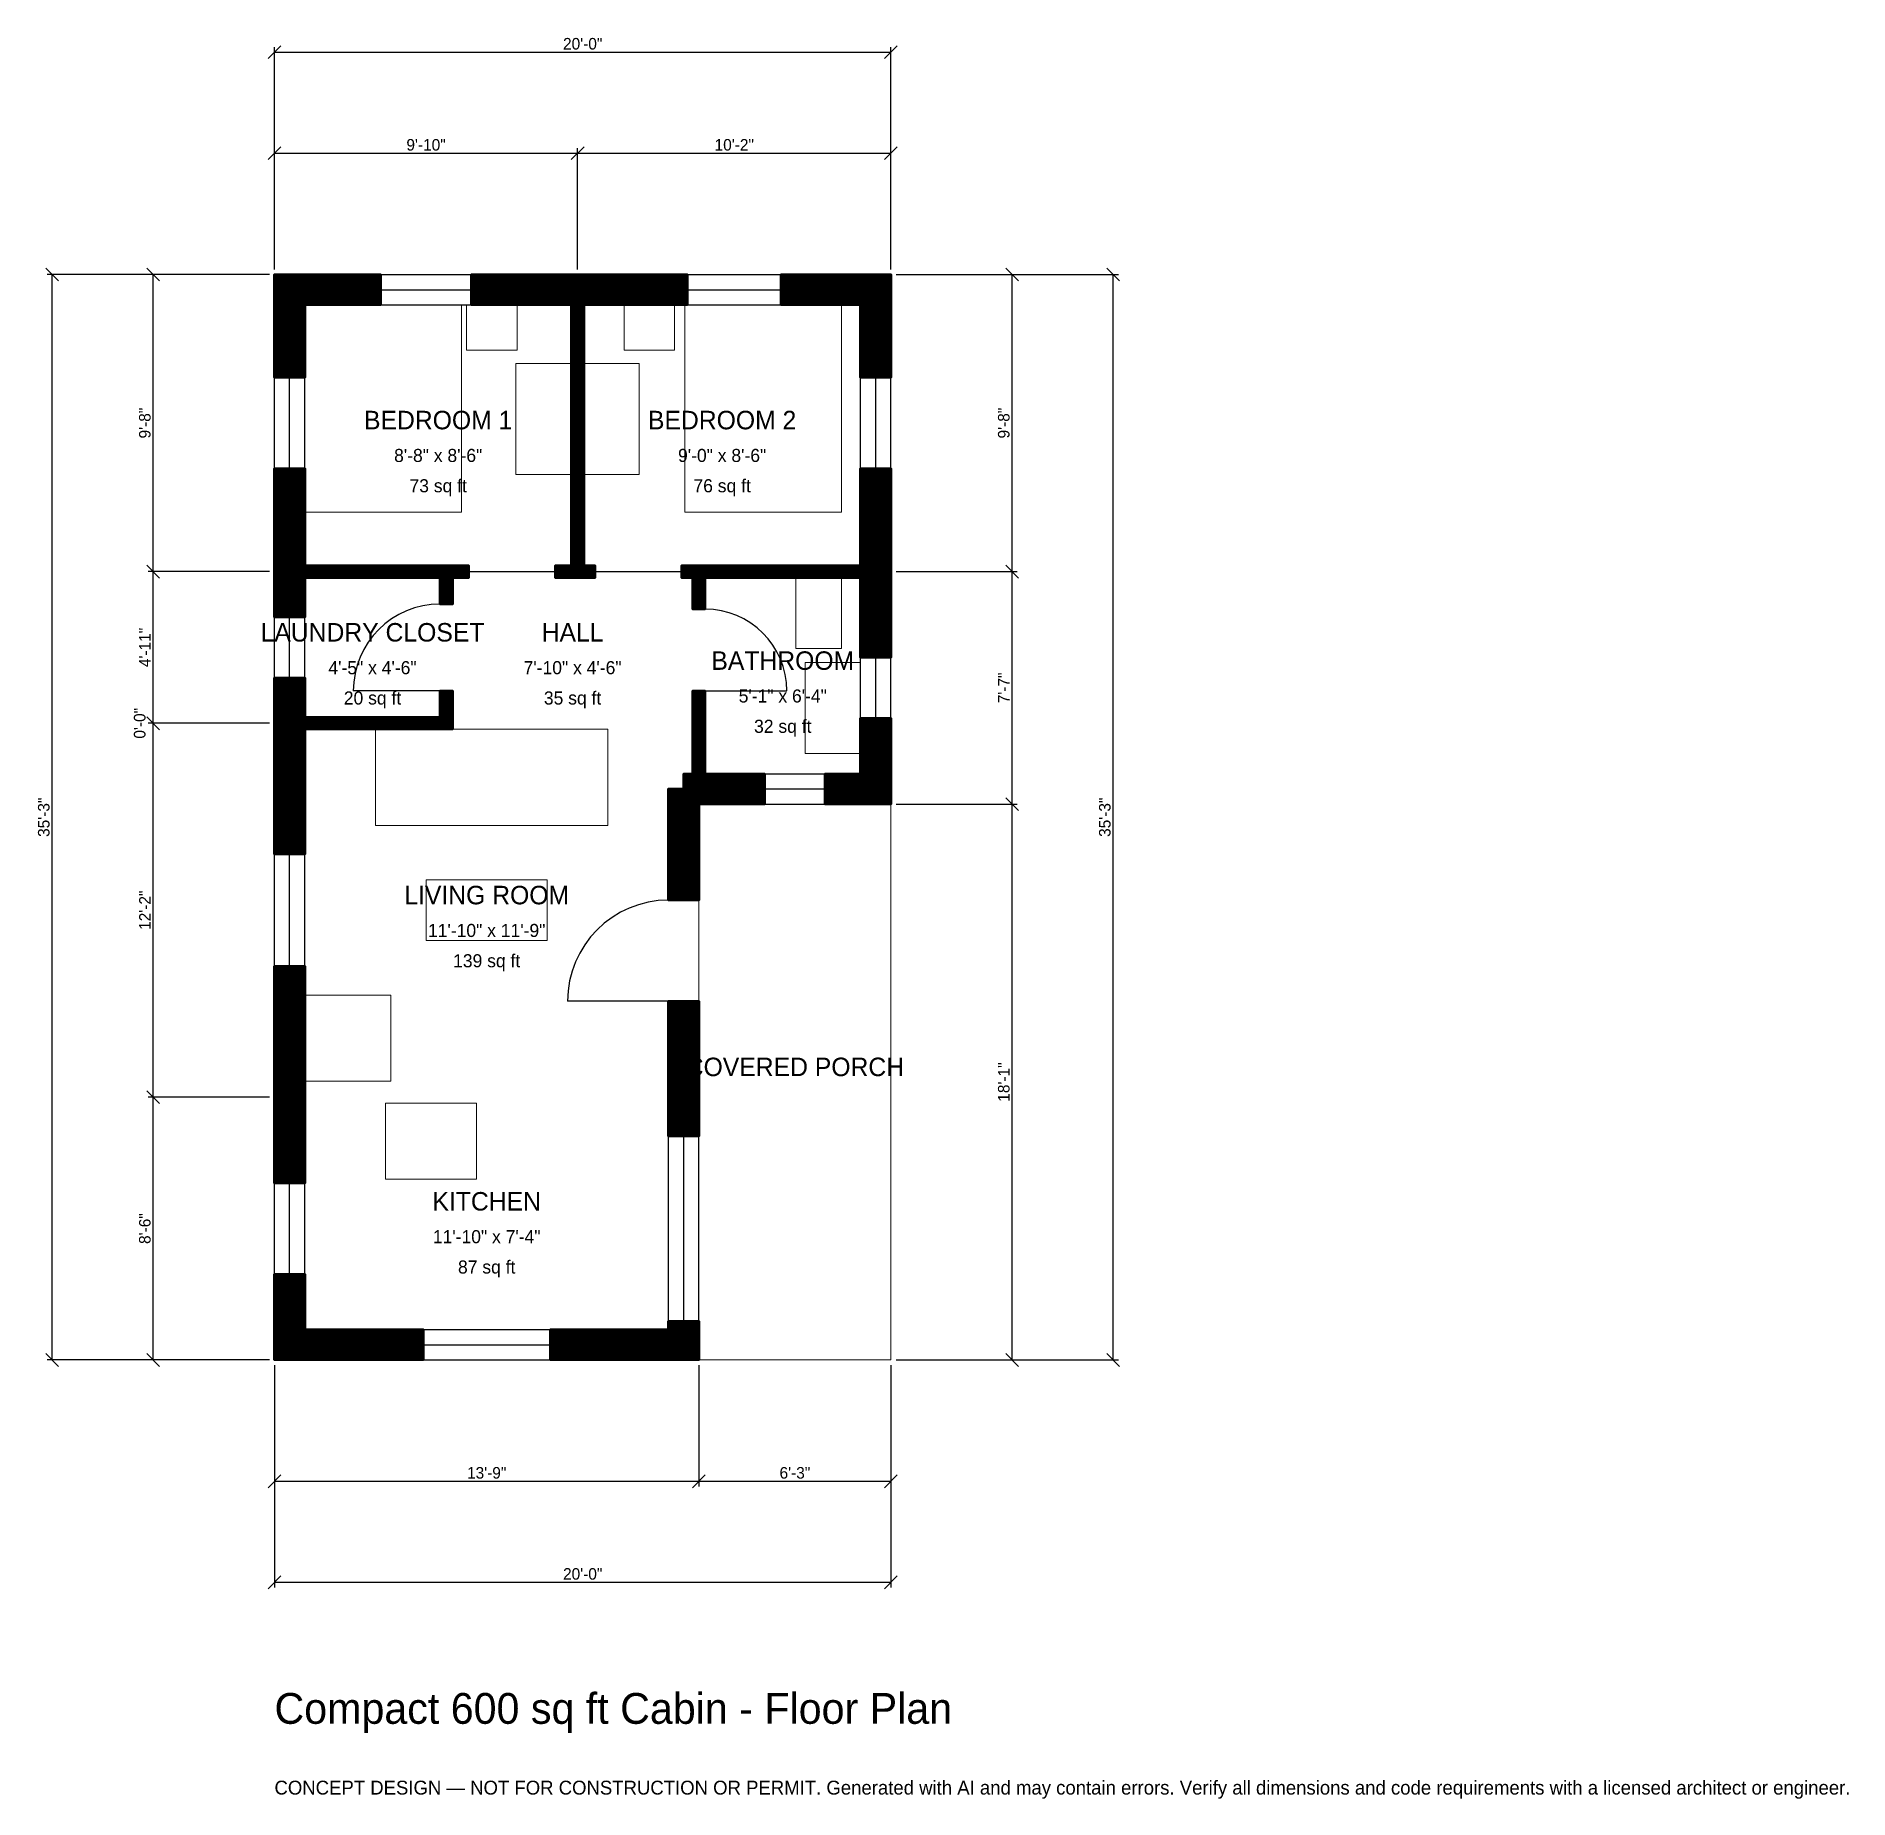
# Model space of a CAD drawing. Header units: inches. Extents: x -93 to 613, y -171 to 516.
import ezdxf
from ezdxf.enums import TextEntityAlignment as Align

# ---------------------------------------------------------------- set-up
doc = ezdxf.new("R2010")
doc.units = ezdxf.units.IN
doc.header["$MEASUREMENT"] = 0
doc.linetypes.add('DASHED', pattern=[0.6, 0.5, -0.1])
for name, color, linetype, lineweight in [('A-ANNO-DIMS', 1, 'Continuous', 13), ('A-ANNO-TEXT', 7, 'Continuous', 18), ('A-AREA-IDEN', 7, 'Continuous', 18), ('A-DOOR', 2, 'Continuous', 25), ('A-FLOR-FIXT', 9, 'Continuous', 13), ('A-FURN', 9, 'Continuous', 13), ('A-GLAZ', 4, 'Continuous', 25), ('A-SITE-PAVE', 8, 'Continuous', 13), ('A-WALL', 7, 'Continuous', 50), ('A-WALL-PATT', 8, 'Continuous', 13)]:
    doc.layers.add(name, color=color, linetype=linetype, lineweight=lineweight)
doc.dimstyles.new('PLAN', dxfattribs={"dimtxt": 4.5, "dimasz": 3, "dimexe": 2, "dimexo": 2, "dimgap": 1, "dimtad": 1, "dimdec": 0, "dimlunit": 4, "dimtsz": 2.5, "dimcen": 2.5, "dimclrd": 1, "dimclre": 1, "dimazin": 3, "dimtfac": 1, "dimtmove": 0, "dimatfit": 3})

msp = doc.modelspace()

# ---------------------------------------------------------------- hatches: boundary and pattern name
at = {"layer": 'A-WALL-PATT'}
h = msp.add_hatch(dxfattribs=at)
h.set_pattern_fill('ANSI31', color=8, scale=0.8)
h.paths.add_polyline_path([(0, 0), (0, 11.811), (0, 11.811), (0, 33.4646), (11.811, 33.4646), (11.811, 11.811), (57.874, 11.811), (57.874, 0), (11.811, 0), (11.811, 0), (0, 0), (0, 0), (0, 0)])
h.paths.add_polyline_path([(0, 96.4567), (0, 108.2677), (0, 153.3465), (11.811, 153.3465), (11.811, 108.2677), (11.811, 96.4567), (11.811, 68.8976), (0, 68.8976), (0, 96.4567)])
h.paths.add_polyline_path([(0, 242.126), (0, 245.6693), (0, 245.6693), (0, 250.3937), (0, 250.3937), (0, 253.937), (0, 265.748), (11.811, 265.748), (11.811, 253.937), (11.811, 250.3937), (64.5669, 250.3937), (64.5669, 260.6299), (69.2913, 260.6299), (69.2913, 250.3937), (69.2913, 245.6693), (69.2913, 245.6693), (64.5669, 245.6693), (64.5669, 245.6693), (11.811, 245.6693), (11.811, 242.126), (11.811, 197.0472), (0, 197.0472), (0, 242.126)])
h.paths.add_polyline_path([(0, 301.1811), (0, 304.7244), (0, 304.7244), (0, 309.4488), (0, 309.4488), (0, 312.9921), (0, 347.2441), (11.811, 347.2441), (11.811, 312.9921), (11.811, 309.4488), (64.5669, 309.4488), (69.2913, 309.4488), (75.5906, 309.4488), (75.5906, 304.7244), (69.2913, 304.7244), (69.2913, 294.4882), (64.5669, 294.4882), (64.5669, 304.7244), (11.811, 304.7244), (11.811, 301.1811), (11.811, 289.3701), (0, 289.3701), (0, 301.1811)])
h.paths.add_polyline_path([(0, 411.0236), (0, 411.0236), (0, 422.8346), (0, 422.8346), (0, 422.8347), (11.811, 422.8347), (11.811, 422.8346), (41.3386, 422.8346), (41.3386, 411.0236), (11.811, 411.0236), (11.811, 382.6772), (0, 382.6772), (0, 411.0236)])
h.paths.add_polyline_path([(112.2047, 422.8346), (115.748, 422.8346), (115.748, 422.8347), (120.4724, 422.8347), (120.4724, 422.8346), (124.0157, 422.8346), (160.8268, 422.8346), (160.8268, 411.0236), (124.0157, 411.0236), (120.4724, 411.0236), (120.4724, 309.4488), (124.8031, 309.4488), (124.8031, 304.7244), (120.4724, 304.7244), (115.748, 304.7244), (109.4488, 304.7244), (109.4488, 309.4488), (115.748, 309.4488), (115.748, 411.0236), (112.2047, 411.0236), (76.7717, 411.0236), (76.7717, 422.8346), (112.2047, 422.8346)])
h.paths.add_polyline_path([(228.3465, 422.8346), (228.3465, 422.8347), (240.1575, 422.8347), (240.1575, 422.8346), (240.1575, 422.8346), (240.1575, 411.0236), (240.1575, 411.0236), (240.1575, 382.6772), (228.3465, 382.6772), (228.3465, 411.0236), (197.4409, 411.0236), (197.4409, 422.8346), (228.3465, 422.8346)])
h.paths.add_polyline_path([(240.1575, 312.9921), (240.1575, 309.4488), (240.1575, 309.4488), (240.1575, 304.7244), (240.1575, 304.7244), (240.1575, 301.1811), (240.1575, 273.622), (228.3465, 273.622), (228.3465, 301.1811), (228.3465, 304.7244), (167.7165, 304.7244), (167.7165, 292.5197), (162.9921, 292.5197), (162.9921, 304.7244), (158.6614, 304.7244), (158.6614, 309.4488), (162.9921, 309.4488), (167.7165, 309.4488), (228.3465, 309.4488), (228.3465, 312.9921), (228.3465, 347.2441), (240.1575, 347.2441), (240.1575, 312.9921)])
h.paths.add_polyline_path([(240.1575, 228.3465), (240.1575, 228.3465), (240.1575, 216.5354), (240.1575, 216.5354), (240.1575, 216.5354), (228.3465, 216.5354), (228.3465, 216.5354), (214.5669, 216.5354), (214.5669, 228.3465), (228.3465, 228.3465), (228.3465, 250), (240.1575, 250), (240.1575, 228.3465)])
h.paths.add_polyline_path([(167.7165, 216.5354), (167.7165, 216.5354), (165.3544, 216.5354), (165.3544, 214.1732), (165.3543, 214.1732), (165.3543, 179.1339), (153.5433, 179.1339), (153.5433, 222.4409), (159.4488, 222.4409), (159.4488, 228.3465), (162.9921, 228.3465), (162.9921, 245.6693), (162.9921, 250.3937), (162.9921, 260.6299), (167.7165, 260.6299), (167.7165, 250.3937), (167.7165, 245.6693), (167.7165, 228.3465), (190.9449, 228.3465), (190.9449, 216.5354), (167.7165, 216.5354)])
h.paths.add_polyline_path([(165.3543, 108.2677), (165.3543, 96.4567), (165.3543, 87.2047), (153.5433, 87.2047), (153.5433, 96.4567), (153.5433, 108.2677), (153.5433, 139.7638), (165.3543, 139.7638), (165.3543, 108.2677)])
h.paths.add_polyline_path([(165.3543, 11.811), (165.3544, 11.811), (165.3544, 0), (165.3543, 0), (165.3543, 0), (153.5433, 0), (153.5433, 0), (107.4803, 0), (107.4803, 11.811), (153.5433, 11.811), (153.5433, 15.1575), (165.3543, 15.1575), (165.3543, 11.811)])

# ---------------------------------------------------------------- linework, layer by layer
at = {"layer": 'A-DOOR'}
for p, q in [((75.5906, 307.0866), (109.4488, 307.0866)), ((124.8031, 307.0866), (158.6614, 307.0866)), ((64.5669, 260.6299), (30.7087, 260.6299)), ((167.7165, 260.6299), (199.6063, 260.6299)), ((153.5433, 139.7638), (114.1732, 139.7638))]:
    msp.add_line(p, q, dxfattribs=at)
for centre, radius, start, end in [((64.5669, 260.6299), 33.8583, 90, 180), ((167.7165, 260.6299), 31.8898, 0, 90), ((153.5433, 139.7638), 39.3701, 90, 180)]:
    msp.add_arc(centre, radius, start, end, dxfattribs=at)
at = {"layer": 'A-FLOR-FIXT'}
for points in [[(203.1496, 277.1654), (220.8661, 277.1654), (220.8661, 304.7244), (203.1496, 304.7244)], [(206.6929, 236.2205), (228.3465, 236.2205), (228.3465, 271.6535), (206.6929, 271.6535)]]:
    msp.add_lwpolyline(points, close=True, dxfattribs=at)
at = {"layer": 'A-FURN'}
for points in [[(11.811, 330.315), (72.8346, 330.315), (72.8346, 411.0236), (11.811, 411.0236)], [(74.8031, 393.3071), (94.4882, 393.3071), (94.4882, 411.0236), (74.8031, 411.0236)], [(136.2205, 393.3071), (155.9055, 393.3071), (155.9055, 411.0236), (136.2205, 411.0236)], [(159.8425, 330.315), (220.8661, 330.315), (220.8661, 411.0236), (159.8425, 411.0236)], [(94.0945, 344.8819), (115.748, 344.8819), (115.748, 388.189), (94.0945, 388.189)], [(120.4724, 344.8819), (142.126, 344.8819), (142.126, 388.189), (120.4724, 388.189)], [(39.3701, 208.2677), (129.9213, 208.2677), (129.9213, 245.6693), (39.3701, 245.6693)], [(59.0551, 163.3858), (106.2992, 163.3858), (106.2992, 187.0079), (59.0551, 187.0079)], [(11.811, 108.6614), (45.2756, 108.6614), (45.2756, 142.126), (11.811, 142.126)], [(43.3071, 70.4724), (78.7402, 70.4724), (78.7402, 100), (43.3071, 100)]]:
    msp.add_lwpolyline(points, close=True, dxfattribs=at)
at = {"layer": 'A-GLAZ'}
for p, q in [((41.3386, 422.8346), (76.7717, 422.8346)), ((41.3386, 416.9291), (76.7717, 416.9291)), ((160.8268, 422.8346), (197.4409, 422.8346)), ((160.8268, 416.9291), (197.4409, 416.9291)), ((41.3386, 411.0236), (76.7717, 411.0236)), ((160.8268, 411.0236), (197.4409, 411.0236)), ((0, 347.2441), (0, 382.6772)), ((5.9055, 347.2441), (5.9055, 382.6772)), ((11.811, 347.2441), (11.811, 382.6772)), ((228.3465, 347.2441), (228.3465, 382.6772)), ((234.252, 347.2441), (234.252, 382.6772)), ((240.1575, 347.2441), (240.1575, 382.6772)), ((0, 265.748), (0, 289.3701)), ((5.9055, 265.748), (5.9055, 289.3701)), ((11.811, 265.748), (11.811, 289.3701)), ((228.3465, 250), (228.3465, 273.622)), ((234.252, 250), (234.252, 273.622)), ((240.1575, 250), (240.1575, 273.622)), ((190.9449, 228.3465), (214.5669, 228.3465)), ((190.9449, 222.4409), (214.5669, 222.4409)), ((190.9449, 216.5354), (214.5669, 216.5354)), ((0, 153.3465), (0, 197.0472)), ((5.9055, 153.3465), (5.9055, 197.0472)), ((11.811, 153.3465), (11.811, 197.0472)), ((153.5433, 15.1575), (153.5433, 87.2047)), ((159.4488, 15.1575), (159.4488, 87.2047)), ((165.3543, 15.1575), (165.3543, 87.2047)), ((0, 33.4646), (0, 68.8976)), ((5.9055, 33.4646), (5.9055, 68.8976)), ((11.811, 33.4646), (11.811, 68.8976)), ((57.874, 11.811), (107.4803, 11.811)), ((57.874, 5.9055), (107.4803, 5.9055)), ((57.874, 0), (107.4803, 0))]:
    msp.add_line(p, q, dxfattribs=at)
at = {"layer": 'A-SITE-PAVE', "linetype": 'DASHED'}
msp.add_lwpolyline([(165.3543, 0), (240.1575, 0), (240.1575, 216.5354), (165.3543, 216.5354)], close=True, dxfattribs=at)
at = {"layer": 'A-WALL'}
for points in [[(0, 411.0236), (0, 411.0236), (0, 422.8346), (0, 422.8346), (0, 422.8347), (11.811, 422.8347), (11.811, 422.8346), (41.3386, 422.8346), (41.3386, 411.0236), (11.811, 411.0236), (11.811, 382.6772), (0, 382.6772), (0, 411.0236)], [(112.2047, 422.8346), (115.748, 422.8346), (115.748, 422.8347), (120.4724, 422.8347), (120.4724, 422.8346), (124.0157, 422.8346), (160.8268, 422.8346), (160.8268, 411.0236), (124.0157, 411.0236), (120.4724, 411.0236), (120.4724, 309.4488), (124.8031, 309.4488), (124.8031, 304.7244), (120.4724, 304.7244), (115.748, 304.7244), (109.4488, 304.7244), (109.4488, 309.4488), (115.748, 309.4488), (115.748, 411.0236), (112.2047, 411.0236), (76.7717, 411.0236), (76.7717, 422.8346), (112.2047, 422.8346)], [(228.3465, 422.8346), (228.3465, 422.8347), (240.1575, 422.8347), (240.1575, 422.8346), (240.1575, 422.8346), (240.1575, 411.0236), (240.1575, 411.0236), (240.1575, 382.6772), (228.3465, 382.6772), (228.3465, 411.0236), (197.4409, 411.0236), (197.4409, 422.8346), (228.3465, 422.8346)], [(0, 301.1811), (0, 304.7244), (0, 304.7244), (0, 309.4488), (0, 309.4488), (0, 312.9921), (0, 347.2441), (11.811, 347.2441), (11.811, 312.9921), (11.811, 309.4488), (64.5669, 309.4488), (69.2913, 309.4488), (75.5906, 309.4488), (75.5906, 304.7244), (69.2913, 304.7244), (69.2913, 294.4882), (64.5669, 294.4882), (64.5669, 304.7244), (11.811, 304.7244), (11.811, 301.1811), (11.811, 289.3701), (0, 289.3701), (0, 301.1811)], [(240.1575, 312.9921), (240.1575, 309.4488), (240.1575, 309.4488), (240.1575, 304.7244), (240.1575, 304.7244), (240.1575, 301.1811), (240.1575, 273.622), (228.3465, 273.622), (228.3465, 301.1811), (228.3465, 304.7244), (167.7165, 304.7244), (167.7165, 292.5197), (162.9921, 292.5197), (162.9921, 304.7244), (158.6614, 304.7244), (158.6614, 309.4488), (162.9921, 309.4488), (167.7165, 309.4488), (228.3465, 309.4488), (228.3465, 312.9921), (228.3465, 347.2441), (240.1575, 347.2441), (240.1575, 312.9921)], [(0, 242.126), (0, 245.6693), (0, 245.6693), (0, 250.3937), (0, 250.3937), (0, 253.937), (0, 265.748), (11.811, 265.748), (11.811, 253.937), (11.811, 250.3937), (64.5669, 250.3937), (64.5669, 260.6299), (69.2913, 260.6299), (69.2913, 250.3937), (69.2913, 245.6693), (69.2913, 245.6693), (64.5669, 245.6693), (64.5669, 245.6693), (11.811, 245.6693), (11.811, 242.126), (11.811, 197.0472), (0, 197.0472), (0, 242.126)], [(167.7165, 216.5354), (167.7165, 216.5354), (165.3544, 216.5354), (165.3544, 214.1732), (165.3543, 214.1732), (165.3543, 179.1339), (153.5433, 179.1339), (153.5433, 222.4409), (159.4488, 222.4409), (159.4488, 228.3465), (162.9921, 228.3465), (162.9921, 245.6693), (162.9921, 250.3937), (162.9921, 260.6299), (167.7165, 260.6299), (167.7165, 250.3937), (167.7165, 245.6693), (167.7165, 228.3465), (190.9449, 228.3465), (190.9449, 216.5354), (167.7165, 216.5354)], [(240.1575, 228.3465), (240.1575, 228.3465), (240.1575, 216.5354), (240.1575, 216.5354), (240.1575, 216.5354), (228.3465, 216.5354), (228.3465, 216.5354), (214.5669, 216.5354), (214.5669, 228.3465), (228.3465, 228.3465), (228.3465, 250), (240.1575, 250), (240.1575, 228.3465)], [(0, 96.4567), (0, 108.2677), (0, 153.3465), (11.811, 153.3465), (11.811, 108.2677), (11.811, 96.4567), (11.811, 68.8976), (0, 68.8976), (0, 96.4567)], [(165.3543, 108.2677), (165.3543, 96.4567), (165.3543, 87.2047), (153.5433, 87.2047), (153.5433, 96.4567), (153.5433, 108.2677), (153.5433, 139.7638), (165.3543, 139.7638), (165.3543, 108.2677)], [(0, 0), (0, 11.811), (0, 11.811), (0, 33.4646), (11.811, 33.4646), (11.811, 11.811), (57.874, 11.811), (57.874, 0), (11.811, 0), (11.811, 0), (0, 0), (0, 0), (0, 0)], [(165.3543, 11.811), (165.3544, 11.811), (165.3544, 0), (165.3543, 0), (165.3543, 0), (153.5433, 0), (153.5433, 0), (107.4803, 0), (107.4803, 11.811), (153.5433, 11.811), (153.5433, 15.1575), (165.3543, 15.1575), (165.3543, 11.811)]]:
    msp.add_lwpolyline(points, close=True, dxfattribs=at)

# ---------------------------------------------------------------- texts
at = {"layer": 'A-ANNO-TEXT'}
for s, height, p in [('Compact 600 sq ft Cabin - Floor Plan', 12, (0, -141.7323)), ('CONCEPT DESIGN — NOT FOR CONSTRUCTION OR PERMIT. Generated with AI and may contain errors. Verify all dimensions and code requirements with a licensed architect or engineer.', 5.4, (0, -169.2913))]:
    msp.add_text(s, height=height, dxfattribs=at).set_placement(p)
at = {"layer": 'A-AREA-IDEN'}
for s, height, p in [('BEDROOM 1', 7.2, (63.7795, 366.1417)), ('BEDROOM 2', 7.2, (174.4094, 366.1417)), ('8\'-8" x 8\'-6"', 5.1, (63.7795, 352.3622)), ('9\'-0" x 8\'-6"', 5.1, (174.4094, 352.3622)), ('73 sq ft', 5.1, (63.7795, 340.5512)), ('76 sq ft', 5.1, (174.4094, 340.5512)), ('LAUNDRY CLOSET', 7.2, (38.189, 283.4646)), ('HALL', 7.2, (116.1417, 283.4646)), ('BATHROOM', 7.2, (198.0315, 272.4409)), ('4\'-5" x 4\'-6"', 5.1, (38.189, 269.685)), ('7\'-10" x 4\'-6"', 5.1, (116.1417, 269.685)), ('5\'-1" x 6\'-4"', 5.1, (198.0315, 258.6614)), ('20 sq ft', 5.1, (38.189, 257.874)), ('35 sq ft', 5.1, (116.1417, 257.874)), ('32 sq ft', 5.1, (198.0315, 246.8504)), ('LIVING ROOM', 7.2, (82.6772, 181.1024)), ('11\'-10" x 11\'-9"', 5.1, (82.6772, 167.3228)), ('139 sq ft', 5.1, (82.6772, 155.5118)), ('COVERED PORCH', 7.2, (202.7559, 114.1732)), ('KITCHEN', 7.2, (82.6772, 61.811)), ('11\'-10" x 7\'-4"', 5.1, (82.6772, 48.0315)), ('87 sq ft', 5.1, (82.6772, 36.2205))]:
    msp.add_text(s, height=height, dxfattribs=at).set_placement(p, align=Align.MIDDLE_CENTER)

# ---------------------------------------------------------------- dimensions: what is measured, and where the dimension line sits
at = {"layer": 'A-ANNO-DIMS'}
for base, p1, p2, text in [((0, 509.4488), (0, 422.8346), (240.1575, 422.8346), '20\'-0"'), ((0, 470.0787), (0, 422.8346), (118.1102, 422.8346), '9\'-10"'), ((118.1102, 470.0787), (118.1102, 422.8346), (240.1575, 422.8346), '10\'-2"'), ((0, -47.2441), (0, 0), (165.3543, 0), '13\'-9"'), ((0, -86.6142), (0, 0), (240.1575, 0), '20\'-0"'), ((165.3543, -47.2441), (165.3543, 0), (240.1575, 0), '6\'-3"')]:
    msp.add_linear_dim(base=base, p1=p1, p2=p2, text=text, dimstyle='PLAN', dxfattribs=at).render()
for base, p1, p2, text in [((-86.6142, 0), (0, 0), (0, 422.8346), '35\'-3"'), ((-47.2441, 307.0866), (0, 307.0866), (0, 422.8346), '9\'-8"'), ((287.4016, 307.0866), (240.1575, 307.0866), (240.1575, 422.8346), '9\'-8"'), ((326.7717, 0), (240.1575, 0), (240.1575, 422.8346), '35\'-3"'), ((-47.2441, 248.0315), (0, 248.0315), (0, 307.0866), '4\'-11"'), ((287.4016, 216.5354), (240.1575, 216.5354), (240.1575, 307.0866), '7\'-7"'), ((-47.2441, 248.0315), (0, 248.0315), (0, 248.0315), '0\'-0"'), ((-47.2441, 102.3622), (0, 102.3622), (0, 248.0315), '12\'-2"'), ((287.4016, 0), (240.1575, 0), (240.1575, 216.5354), '18\'-1"'), ((-47.2441, 0), (0, 0), (0, 102.3622), '8\'-6"')]:
    msp.add_linear_dim(base=base, p1=p1, p2=p2, angle=90, text=text, dimstyle='PLAN', dxfattribs=at).render()

doc.saveas('drawing.dxf')
